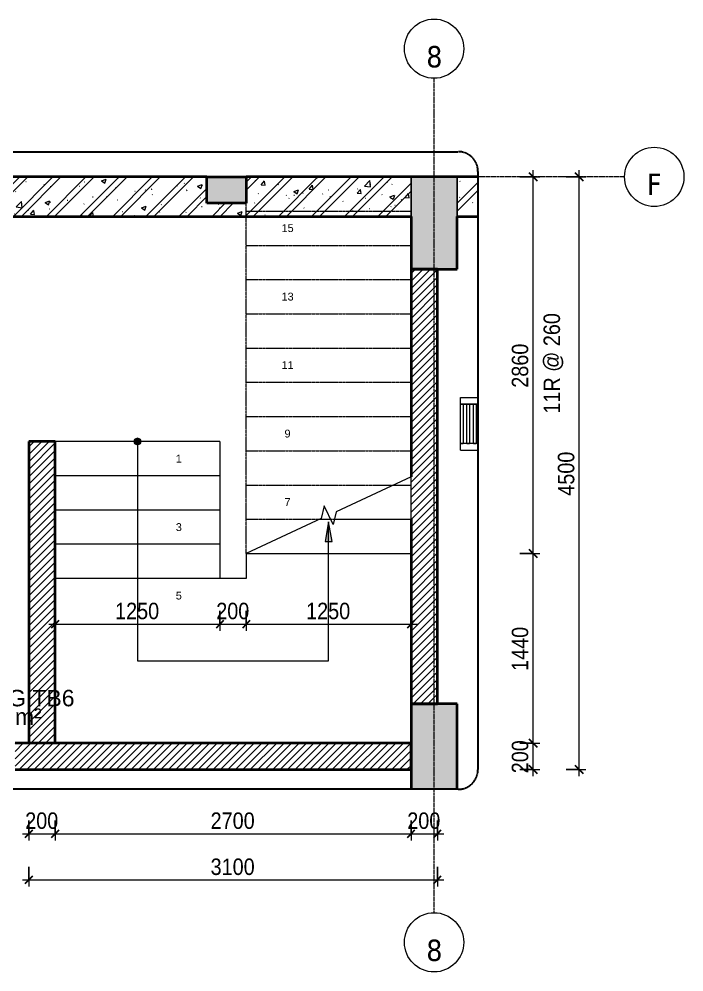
# Model space of a CAD drawing. Header units: millimetres. Extents: x 71580 to 117409, y -3700 to 46019.
# Drawn here: x 74203 to 79249, y 38500 to 45735 of the extents above; entities that cross this region are included whole.
import ezdxf

# ---------------------------------------------------------------- set-up
doc = ezdxf.new("R2010")
doc.units = ezdxf.units.MM
for name, pattern in [('Dash - Tight', [4.5, 3, -1.5]), ('Grid Line', [22.225, 12.7, -3.175, 3.175, -3.175]), ('Hidden', [7.14375, 4.7625, -2.38125]), ('Overhead', [3.96875, 2.38125, -1.5875])]:
    doc.linetypes.add(name, pattern=pattern)
for name, color, linetype, lineweight in [('0-1', 7, 'Continuous', 5), ('A-ANNO-DIMS', 211, 'Continuous', 9), ('A-ANNO-DIMS-50', 211, 'Continuous', 9), ('A-AREA-IDEN', 2, 'Continuous', 9), ('A-DETL-GENF-1', 92, 'Dash - Tight', 18), ('A-DETL-GENF-2', 92, 'Hidden', 25), ('A-FLOR', 192, 'Continuous', 18), ('A-FLOR-1', 250, 'Continuous', 18), ('A-WALL-1', 113, 'Continuous', 35), ('A-WALL-PATT-1', 254, 'Continuous', 18), ('A-WALL-PATT-2', 111, 'Continuous', 18), ('L-SITE-WALL-1', 7, 'Continuous', 35), ('L-SITE-WALL-2', 250, 'Continuous', 18), ('M-EQPM', 50, 'Continuous', 18), ('S-COLS-1', 9, 'Continuous', 5), ('S-COLS-2', 7, 'Continuous', 35), ('S-COLS-3', 250, 'Continuous', 18), ('S-COLS-4', 254, 'Continuous', 18), ('S-GRID-1', 1, 'Grid Line', 9), ('S-GRID-IDEN', 1, 'Continuous', 9), ('S-STRS', 31, 'Continuous', 18), ('S-STRS-ANNO', 31, 'Continuous', 18), ('S-STRS-MBND', 31, 'Overhead', 18), ('S-STRS-MBND-1', 31, 'Continuous', 18)]:
    doc.layers.add(name, color=color, linetype=linetype, lineweight=lineweight)
doc.styles.add('Arial', font='arial.ttf', dxfattribs={"height": 59.53})
doc.styles.add('Arial_2', font='arial.ttf', dxfattribs={"height": 125})
doc.styles.add('Tahoma_B', font='tahomabd.ttf', dxfattribs={"height": 162.5})
doc.styles.add('UTM Avo', font='', dxfattribs={"width": 0.9, "height": 125})
doc.styles.get('UTM Avo').set_extended_font_data('UTM Avo')
doc.dimstyles.new('1_Dim_chi_tiet_2_5', dxfattribs={"dimscale": 304.8, "dimtxt": 124.912619, "dimasz": 0.19685, "dimexe": 0.164042, "dimexo": 0.0625, "dimgap": 0.016404, "dimtad": 1, "dimdec": 0, "dimrnd": 5, "dimzin": 0, "dimdsep": 46, "dimtxsty": 'UTM Avo', "dimblk1": 'OBLIQUE', "dimblk2": 'OBLIQUE', "dimsah": 1, "dimcen": 0.09, "dimdle": 0.164042, "dimazin": 0, "dimtfac": 1, "dimtdec": 4, "dimtix": 1, "dimtmove": 0, "dimatfit": 3, "dimfxl": 0.328084, "dimfxlon": 1, "dimtvp": 1, "dimtolj": 1, "dimtzin": 0, "dimarcsym": 2})
pattern_1 = [(50, (0, 0), (364.3679, -31.8783), [38.1, -419.1]), (355, (0, 0), (-70.4859, 382.1133), [30.48, -335.28]), (100.451, (30.36, -2.66), (293.885, 350.2334), [32.38, -356.18]), (46.184, (0, 101.6), (542.1585, -84.0858), [57.15, -628.65]), (96.636, (45.2, 94.6), (474.805, 494.8554), [48.57, -534.27]), (351.184, (0, 101.6), (474.8102, 494.85), [45.72, -502.92]), (21, (50.8, 76.2), (303.2285, -204.5305), [38.1, -419.1]), (326, (50.8, 76.2), (123.6039, 368.376), [30.48, -335.28]), (71.451, (76.07, 59.16), (426.8341, 163.8427), [32.38, -356.18]), (37.5, (0, 0), (6.17665, 169.11015), [3.353, -327.863, 3.353, -337.007, -336.55]), (37.5, (0, 0), (6.17665, 169.11015), [-671.576, 3.353, -333.197]), (7.5, (0, 0), (133.63888, 200.3615), [3.353, -190.703, 3.353, -320.243, -128.27]), (7.5, (0, 0), (133.63888, 200.3615), [-517.652, 3.353, -124.917]), (327.5, (-113.28, 0), (271.18182, -11.45836), [3.353, -123.647, 3.353, -392.887, -525.78]), (327.5, (-113.28, 0), (271.18182, -11.45836), [-523.24, 3.353, -522.427]), (317.5, (-164.08, 0), (296.2585, 50.85285), [3.353, -161.747, 3.353, -259.791, -373.38]), (317.5, (-164.08, 0), (296.2585, 50.85285), [-428.244, 3.353, -370.027]), (45, (0, 0), (-125.7236, 125.7236), []), (45, (0, 190.5), (-125.7236, 125.7236), [])]
pattern_2 = [(45, (0, 0), (-28.284271, 28.284271), [])]

# ---------------------------------------------------------------- blocks, each defined once
blk = doc.blocks.new('M_Concrete-Rectangular-Column2 - 200x300-949881-TKCS_THANG BỘ TB6 - MẶT BẰNG TẦNG HẦM')
at = {"layer": 'S-COLS-4'}
blk.add_hatch(color=256, dxfattribs=at).paths.add_polyline_path([(-150, 100), (-150, -100), (150, -100), (150, 100)])
at = {"layer": 'S-COLS-2'}
for p, q in [((-150, 100), (150, 100)), ((-150, -100), (-150, 100)), ((150, 100), (150, -100)), ((150, -100), (-150, -100))]:
    blk.add_line(p, q, dxfattribs=at)
blk = doc.blocks.new('NCV_TKTC_KET CAU_rvt-1-TKCS_THANG BỘ TB6 - MẶT BẰNG TẦNG HẦM')
at = {"layer": 'A-WALL-PATT-1'}
h = blk.add_hatch(dxfattribs=at)
h.set_pattern_fill('FP_2', color=256, style=0, pattern_type=2)
h.set_pattern_definition(pattern_1)
h.paths.add_polyline_path([(77177.6, 44236.9), (77177.6, 44536.9), (75927.6, 44536.9), (75927.6, 44336.9), (75627.6, 44336.9), (75627.6, 44536.9), (72377.5, 44536.9), (72377.5, 44236.9), (75927.6, 44236.9)])
h = blk.add_hatch(dxfattribs=at)
h.set_pattern_fill('FP_2', color=256, style=0, pattern_type=2)
h.set_pattern_definition(pattern_1)
h.paths.add_polyline_path([(77177.6, 44236.9), (77177.6, 44536.9), (75927.6, 44536.9), (75927.6, 44336.9), (75627.6, 44336.9), (75627.6, 44536.9), (72377.5, 44536.9), (72377.5, 44236.9), (75927.6, 44236.9)])
h = blk.add_hatch(dxfattribs=at)
h.set_pattern_fill('FP_2', color=256, style=0, pattern_type=2)
h.set_pattern_definition(pattern_1)
h.paths.add_polyline_path([(77685.9, 44236.9), (77685.9, 44536.9), (77527.6, 44536.9), (77527.6, 44236.9)])
h = blk.add_hatch(dxfattribs=at)
h.set_pattern_fill('FP_2', color=256, style=0, pattern_type=2)
h.set_pattern_definition(pattern_1)
h.paths.add_polyline_path([(77685.9, 44236.9), (77685.9, 44536.9), (77527.6, 44536.9), (77527.6, 44236.9)])
at = {"layer": 'S-COLS-1'}
for points in [[(77527.6, 43836.9), (77527.6, 44536.9), (77177.6, 44536.9), (77177.6, 43836.9)], [(77177.6, 39886.9), (77527.6, 39886.9), (77527.6, 40536.9), (77177.6, 40536.9)]]:
    blk.add_hatch(color=256, dxfattribs=at).paths.add_polyline_path(points)
at = {"layer": 'A-FLOR-1'}
blk.add_line((77685.9, 44538.6), (72377.5, 44538.6), dxfattribs=at)
at = {"layer": 'L-SITE-WALL-1'}
for p, q in [((75627.6, 44536.9), (72377.5, 44536.9)), ((77177.6, 44536.9), (75927.6, 44536.9)), ((77685.9, 44536.9), (77527.6, 44536.9)), ((72377.5, 44236.9), (77177.6, 44236.9)), ((77527.6, 44236.9), (77685.9, 44236.9))]:
    blk.add_line(p, q, dxfattribs=at)
at = {"layer": 'L-SITE-WALL-2'}
for p, q in [((77177.6, 44236.9), (77177.6, 44536.9)), ((77527.6, 44536.9), (77527.6, 44236.9))]:
    blk.add_line(p, q, dxfattribs=at)
at = {"layer": 'S-COLS-2'}
for p, q in [((77527.6, 44536.9), (77177.6, 44536.9)), ((77177.6, 44236.9), (77177.6, 43836.9)), ((77527.6, 43836.9), (77527.6, 44236.9)), ((77177.6, 43836.9), (77527.6, 43836.9)), ((77527.6, 40536.9), (77177.6, 40536.9)), ((77177.6, 40536.9), (77177.6, 39886.9)), ((77527.6, 39886.9), (77527.6, 40536.9))]:
    blk.add_line(p, q, dxfattribs=at)
at = {"layer": 'S-COLS-3'}
for p, q in [((77177.6, 44536.9), (77177.6, 44236.9)), ((77527.6, 44236.9), (77527.6, 44536.9))]:
    blk.add_line(p, q, dxfattribs=at)
at = {"layer": 'S-COLS-3', "rotation": 180}
blk.add_blockref('M_Concrete-Rectangular-Column2 - 200x300-949881-TKCS_THANG BỘ TB6 - MẶT BẰNG TẦNG HẦM', (75777.6, 44436.9), dxfattribs=at)
blk = doc.blocks.new('THOAT NUOC 300 - w300-4027652-TKCS_THANG BỘ TB6 - MẶT BẰNG TẦNG HẦM')
at = {"layer": 'M-EQPM'}
for p, q in [((-2900, 150), (-2900, 200)), ((-2900, 200), (-2766.6, 200)), ((-2900, -150), (-2900, 150)), ((-2880, 150), (-2900, 150)), ((-2766.6, 150), (-2900, 150)), ((-2880, 150), (-2880, -150)), ((-2850.2, -150), (-2850.2, 150)), ((-2830.2, 150), (-2850.2, 150)), ((-2830.2, 150), (-2830.2, -150)), ((-2800.3, -150), (-2800.3, 150)), ((-2780.3, 150), (-2800.3, 150)), ((-2780.3, 150), (-2780.3, -150)), ((-2900, -150), (-2880, -150)), ((-2900, -200), (-2900, -150)), ((-2766.6, -150), (-2900, -150)), ((-2900, -200), (-2766.6, -200)), ((-2850.2, -150), (-2830.2, -150)), ((-2800.3, -150), (-2780.3, -150))]:
    blk.add_line(p, q, dxfattribs=at)
blk = doc.blocks.new('BORDER VIEW - BORDER VIEW-2470809-TKCS_THANG BỘ TB6 - MẶT BẰNG TẦNG HẦM')
at = {"layer": 'A-DETL-GENF-2'}
for p, q in [((150, 4841.2), (5158.4, 4841.2)), ((0, 150), (0, 4691.2)), ((5308.4, 4691.2), (5308.4, 150)), ((5158.4, 0), (150, 0))]:
    blk.add_line(p, q, dxfattribs=at)
for centre, start, end in [((150, 4691.2), 90, 180), ((5158.4, 4691.2), 360, 90), ((150, 150), 180, 270), ((5158.4, 150), 270, 0)]:
    blk.add_arc(centre, 150, start, end, dxfattribs=at)
blk = doc.blocks.new('Grid - M_Grid Head - Circle-353313-TKCS_THANG BỘ TB6 - MẶT BẰNG TẦNG HẦM')
at = {"layer": 'S-GRID-IDEN'}
blk.add_circle((0, 0), 4.5, dxfattribs=at)
blk = doc.blocks.new('DIMBLOCK1-TKCS_THANG BỘ TB6 - MẶT BẰNG TẦNG HẦM')
at = {"layer": 'A-ANNO-DIMS-50'}
for p, q in [((78004.6, 40236.9), (78154.6, 40236.9)), ((78104.6, 40236.9), (78004.6, 40236.9)), ((78104.6, 39986.9), (78104.6, 40236.9)), ((78004.6, 40036.9), (78154.6, 40036.9)), ((78104.6, 40036.9), (78004.6, 40036.9))]:
    blk.add_line(p, q, dxfattribs=at)
at = {"layer": 'A-ANNO-DIMS-50', "lineweight": 25}
for p, q in [((78104.6, 40236.9), (78074.6, 40266.9)), ((78104.6, 40236.9), (78134.6, 40206.9)), ((78104.6, 40036.9), (78074.6, 40066.9)), ((78104.6, 40036.9), (78134.6, 40006.9))]:
    blk.add_line(p, q, dxfattribs=at)
at = {"layer": 'A-ANNO-DIMS-50', "color": 0, "insert": (77942.2, 40008.6), "char_height": 125, "width": 308.118, "attachment_point": 1, "rotation": 90, "line_spacing_factor": 1.110334, "style": 'UTM Avo'}
blk.add_mtext('200', dxfattribs=at)
blk = doc.blocks.new('_Oblique')
at = {"color": 0, "linetype": 'ByBlock', "lineweight": -2}
blk.add_line((-0.5, -0.5), (0.5, 0.5), dxfattribs=at)
blk = doc.blocks.new('DIMBLOCK2-TKCS_THANG BỘ TB6 - MẶT BẰNG TẦNG HẦM')
at = {"layer": 'A-ANNO-DIMS-50'}
for p, q in [((78004.6, 41676.9), (78154.6, 41676.9)), ((78104.6, 41676.9), (78004.6, 41676.9)), ((78104.6, 40236.9), (78104.6, 41676.9)), ((78004.6, 40236.9), (78154.6, 40236.9)), ((78104.6, 40236.9), (78004.6, 40236.9))]:
    blk.add_line(p, q, dxfattribs=at)
at = {"layer": 'A-ANNO-DIMS-50', "lineweight": 25}
for p, q in [((78104.6, 41676.9), (78074.6, 41706.9)), ((78104.6, 41676.9), (78134.6, 41646.9)), ((78104.6, 40236.9), (78074.6, 40266.9)), ((78104.6, 40236.9), (78134.6, 40206.9))]:
    blk.add_line(p, q, dxfattribs=at)
at = {"layer": 'A-ANNO-DIMS-50', "color": 0, "insert": (77942.2, 40785.8), "char_height": 125, "width": 410.824, "attachment_point": 1, "rotation": 90, "line_spacing_factor": 1.110334, "style": 'UTM Avo'}
blk.add_mtext('1440', dxfattribs=at)
blk = doc.blocks.new('DIMBLOCK3-TKCS_THANG BỘ TB6 - MẶT BẰNG TẦNG HẦM')
at = {"layer": 'A-ANNO-DIMS-50', "lineweight": 25}
for p, q in [((78104.6, 44536.9), (78074.6, 44566.9)), ((78104.6, 44536.9), (78134.6, 44506.9)), ((78104.6, 41676.9), (78074.6, 41706.9)), ((78104.6, 41676.9), (78134.6, 41646.9))]:
    blk.add_line(p, q, dxfattribs=at)
at = {"layer": 'A-ANNO-DIMS-50'}
for p, q in [((78104.6, 41676.9), (78104.6, 44586.9)), ((78004.6, 44536.9), (78154.6, 44536.9)), ((78104.6, 44536.9), (78004.6, 44536.9)), ((78004.6, 41676.9), (78154.6, 41676.9)), ((78104.6, 41676.9), (78004.6, 41676.9))]:
    blk.add_line(p, q, dxfattribs=at)
at = {"layer": 'A-ANNO-DIMS-50', "color": 0, "char_height": 125, "attachment_point": 1, "rotation": 90, "line_spacing_factor": 1.110334, "style": 'UTM Avo'}
for s, insert, width in [('11R @ 260', (78183.6, 42739.1), 882.716), ('2860', (77942.2, 42935.8), 410.824)]:
    blk.add_mtext(s, dxfattribs=dict(at, insert=insert, width=width))
blk = doc.blocks.new('DIMBLOCK8-TKCS_THANG BỘ TB6 - MẶT BẰNG TẦNG HẦM')
at = {"layer": 'A-ANNO-DIMS-50', "lineweight": 25}
for p, q in [((78454.6, 44536.9), (78424.6, 44566.9)), ((78454.6, 44536.9), (78484.6, 44506.9)), ((78454.6, 40036.9), (78424.6, 40066.9)), ((78454.6, 40036.9), (78484.6, 40006.9))]:
    blk.add_line(p, q, dxfattribs=at)
at = {"layer": 'A-ANNO-DIMS-50'}
for p, q in [((78454.6, 39986.9), (78454.6, 44586.9)), ((78354.6, 44536.9), (78504.6, 44536.9)), ((78454.6, 44536.9), (78354.6, 44536.9)), ((78354.6, 40036.9), (78504.6, 40036.9)), ((78454.6, 40036.9), (78354.6, 40036.9))]:
    blk.add_line(p, q, dxfattribs=at)
at = {"layer": 'A-ANNO-DIMS-50', "color": 0, "insert": (78292.2, 42115.8), "char_height": 125, "width": 410.824, "attachment_point": 1, "rotation": 90, "line_spacing_factor": 1.110334, "style": 'UTM Avo'}
blk.add_mtext('4500', dxfattribs=at)
blk = doc.blocks.new('DIMBLOCK9-TKCS_THANG BỘ TB6 - MẶT BẰNG TẦNG HẦM')
at = {"layer": 'A-ANNO-DIMS-50'}
for p, q in [((74277.5, 39649), (74277.5, 39499)), ((74277.5, 39549), (74277.5, 39649)), ((74477.5, 39649), (74477.5, 39499)), ((74477.5, 39549), (74477.5, 39649)), ((74227.5, 39549), (74477.5, 39549))]:
    blk.add_line(p, q, dxfattribs=at)
at = {"layer": 'A-ANNO-DIMS-50', "lineweight": 25}
for p, q in [((74277.5, 39549), (74307.5, 39579)), ((74477.5, 39549), (74507.5, 39579)), ((74277.5, 39549), (74247.5, 39519)), ((74477.5, 39549), (74447.5, 39519))]:
    blk.add_line(p, q, dxfattribs=at)
at = {"layer": 'A-ANNO-DIMS-50', "color": 0, "insert": (74249.1, 39711.4), "char_height": 125, "width": 308.118, "attachment_point": 1, "line_spacing_factor": 1.110334, "style": 'UTM Avo'}
blk.add_mtext('200', dxfattribs=at)
blk = doc.blocks.new('DIMBLOCK10-TKCS_THANG BỘ TB6 - MẶT BẰNG TẦNG HẦM')
at = {"layer": 'A-ANNO-DIMS-50'}
for p, q in [((74477.5, 39649), (74477.5, 39499)), ((74477.5, 39549), (74477.5, 39649)), ((77177.6, 39649), (77177.6, 39499)), ((77177.6, 39549), (77177.6, 39649)), ((74477.5, 39549), (77177.6, 39549))]:
    blk.add_line(p, q, dxfattribs=at)
at = {"layer": 'A-ANNO-DIMS-50', "lineweight": 25}
for p, q in [((74477.5, 39549), (74507.5, 39579)), ((77177.6, 39549), (77207.6, 39579)), ((74477.5, 39549), (74447.5, 39519)), ((77177.6, 39549), (77147.6, 39519))]:
    blk.add_line(p, q, dxfattribs=at)
at = {"layer": 'A-ANNO-DIMS-50', "color": 0, "insert": (75656.4, 39711.4), "char_height": 125, "width": 410.824, "attachment_point": 1, "line_spacing_factor": 1.110334, "style": 'UTM Avo'}
blk.add_mtext('2700', dxfattribs=at)
blk = doc.blocks.new('DIMBLOCK11-TKCS_THANG BỘ TB6 - MẶT BẰNG TẦNG HẦM')
at = {"layer": 'A-ANNO-DIMS-50'}
for p, q in [((77177.6, 39649), (77177.6, 39499)), ((77177.6, 39549), (77177.6, 39649)), ((77377.6, 39649), (77377.6, 39499)), ((77377.6, 39549), (77377.6, 39649)), ((77177.6, 39549), (77427.6, 39549))]:
    blk.add_line(p, q, dxfattribs=at)
at = {"layer": 'A-ANNO-DIMS-50', "lineweight": 25}
for p, q in [((77177.6, 39549), (77207.6, 39579)), ((77377.6, 39549), (77407.6, 39579)), ((77177.6, 39549), (77147.6, 39519)), ((77377.6, 39549), (77347.6, 39519))]:
    blk.add_line(p, q, dxfattribs=at)
at = {"layer": 'A-ANNO-DIMS-50', "color": 0, "insert": (77149.2, 39711.4), "char_height": 125, "width": 308.118, "attachment_point": 1, "line_spacing_factor": 1.110334, "style": 'UTM Avo'}
blk.add_mtext('200', dxfattribs=at)
blk = doc.blocks.new('DIMBLOCK12-TKCS_THANG BỘ TB6 - MẶT BẰNG TẦNG HẦM')
at = {"layer": 'A-ANNO-DIMS-50'}
for p, q in [((74277.5, 39299), (74277.5, 39149)), ((74277.5, 39199), (74277.5, 39299)), ((77377.6, 39299), (77377.6, 39149)), ((77377.6, 39199), (77377.6, 39299)), ((74227.5, 39199), (77427.6, 39199))]:
    blk.add_line(p, q, dxfattribs=at)
at = {"layer": 'A-ANNO-DIMS-50', "lineweight": 25}
for p, q in [((74277.5, 39199), (74307.5, 39229)), ((77377.6, 39199), (77407.6, 39229)), ((74277.5, 39199), (74247.5, 39169)), ((77377.6, 39199), (77347.6, 39169))]:
    blk.add_line(p, q, dxfattribs=at)
at = {"layer": 'A-ANNO-DIMS-50', "color": 0, "insert": (75656.4, 39361.4), "char_height": 125, "width": 410.824, "attachment_point": 1, "line_spacing_factor": 1.110334, "style": 'UTM Avo'}
blk.add_mtext('3100', dxfattribs=at)
blk = doc.blocks.new('DIMBLOCK13-TKCS_THANG BỘ TB6 - MẶT BẰNG TẦNG HẦM')
at = {"layer": 'A-ANNO-DIMS-50'}
for p, q in [((74477.5, 41241.1), (74477.5, 41091.1)), ((74477.5, 41141.1), (74477.5, 41241.1)), ((75727.5, 41241.1), (75727.5, 41091.1)), ((75727.5, 41141.1), (75727.5, 41241.1)), ((74427.5, 41141.1), (75727.5, 41141.1))]:
    blk.add_line(p, q, dxfattribs=at)
at = {"layer": 'A-ANNO-DIMS-50', "lineweight": 25}
for p, q in [((74477.5, 41141.1), (74507.5, 41171.1)), ((75727.5, 41141.1), (75757.5, 41171.1)), ((74477.5, 41141.1), (74447.5, 41111.1)), ((75727.5, 41141.1), (75697.5, 41111.1))]:
    blk.add_line(p, q, dxfattribs=at)
at = {"layer": 'A-ANNO-DIMS-50', "color": 0, "insert": (74931.3, 41303.5), "char_height": 125, "width": 410.824, "attachment_point": 1, "line_spacing_factor": 1.110334, "style": 'UTM Avo'}
blk.add_mtext('1250', dxfattribs=at)
blk = doc.blocks.new('DIMBLOCK14-TKCS_THANG BỘ TB6 - MẶT BẰNG TẦNG HẦM')
at = {"layer": 'A-ANNO-DIMS-50'}
for p, q in [((75727.5, 41241.1), (75727.5, 41091.1)), ((75727.5, 41141.1), (75727.5, 41241.1)), ((75927.6, 41241.1), (75927.6, 41091.1)), ((75927.6, 41141.1), (75927.6, 41241.1)), ((75727.5, 41141.1), (75927.6, 41141.1))]:
    blk.add_line(p, q, dxfattribs=at)
at = {"layer": 'A-ANNO-DIMS-50', "lineweight": 25}
for p, q in [((75727.5, 41141.1), (75757.5, 41171.1)), ((75927.6, 41141.1), (75957.6, 41171.1)), ((75727.5, 41141.1), (75697.5, 41111.1)), ((75927.6, 41141.1), (75897.6, 41111.1))]:
    blk.add_line(p, q, dxfattribs=at)
at = {"layer": 'A-ANNO-DIMS-50', "color": 0, "insert": (75699.2, 41303.5), "char_height": 125, "width": 308.118, "attachment_point": 1, "line_spacing_factor": 1.110334, "style": 'UTM Avo'}
blk.add_mtext('200', dxfattribs=at)
blk = doc.blocks.new('DIMBLOCK15-TKCS_THANG BỘ TB6 - MẶT BẰNG TẦNG HẦM')
at = {"layer": 'A-ANNO-DIMS-50'}
for p, q in [((75927.6, 41241.1), (75927.6, 41091.1)), ((75927.6, 41141.1), (75927.6, 41241.1)), ((77177.6, 41241.1), (77177.6, 41091.1)), ((77177.6, 41141.1), (77177.6, 41241.1)), ((75927.6, 41141.1), (77227.6, 41141.1))]:
    blk.add_line(p, q, dxfattribs=at)
at = {"layer": 'A-ANNO-DIMS-50', "lineweight": 25}
for p, q in [((75927.6, 41141.1), (75957.6, 41171.1)), ((77177.6, 41141.1), (77207.6, 41171.1)), ((75927.6, 41141.1), (75897.6, 41111.1)), ((77177.6, 41141.1), (77147.6, 41111.1))]:
    blk.add_line(p, q, dxfattribs=at)
at = {"layer": 'A-ANNO-DIMS-50', "color": 0, "insert": (76381.4, 41303.5), "char_height": 125, "width": 410.824, "attachment_point": 1, "line_spacing_factor": 1.110334, "style": 'UTM Avo'}
blk.add_mtext('1250', dxfattribs=at)

msp = doc.modelspace()

# ---------------------------------------------------------------- hatches: boundary and pattern name
at = {"layer": 'A-WALL-PATT-2'}
h = msp.add_hatch(dxfattribs=at)
h.set_pattern_fill('FP_1', color=256, style=0, pattern_type=2)
h.set_pattern_definition(pattern_2)
h.paths.add_polyline_path([(77377.6, 40536.9), (77377.6, 43837), (77177.6, 43837), (77177.6, 40536.9)])
h = msp.add_hatch(dxfattribs=at)
h.set_pattern_fill('FP_1', color=256, style=0, pattern_type=2)
h.set_pattern_definition(pattern_2)
h.paths.add_polyline_path([(74477.5, 40236.9), (74477.5, 42526.9), (74277.5, 42526.9), (74277.5, 40236.9)])
h = msp.add_hatch(dxfattribs=at)
h.set_pattern_fill('FP_1', color=256, style=0, pattern_type=2)
h.set_pattern_definition(pattern_2)
h.paths.add_polyline_path([(77177.6, 40036.9), (77177.6, 40236.9), (74172.5, 40236.9), (74172.5, 40036.9), (74975.7, 40036.9)])
h.paths.add_polyline_path([(72882.5, 40036.9), (72882.5, 40236.9), (72777.5, 40236.9), (72777.5, 40036.9)])
at = {"layer": 'S-STRS-ANNO'}
for points in [[(75102.5, 42501.9), (75120.2, 42509.3), (75127.5, 42526.9), (75120.2, 42544.6), (75102.5, 42551.9), (75084.8, 42544.6), (75077.5, 42526.9), (75084.8, 42509.3)], [(76579, 41768.4), (76552.6, 41918.4), (76526.1, 41768.4)]]:
    msp.add_hatch(color=256, dxfattribs=at).paths.add_polyline_path(points)
h = msp.add_hatch(color=256, dxfattribs=at)
edge = h.paths.add_edge_path()
edge.add_arc((75102.5, 42526.9), 25, 0, 360)

# ---------------------------------------------------------------- linework, layer by layer
at = {"layer": 'A-FLOR'}
for p, q in [((77552.6, 42811.9), (77685.9, 42811.9)), ((77552.6, 42511.9), (77552.6, 42811.9)), ((77685.9, 42511.9), (77552.6, 42511.9))]:
    msp.add_line(p, q, dxfattribs=at)
at = {"layer": 'A-WALL-1'}
for p, q in [((77177.6, 43837), (77177.6, 42259.8)), ((77377.6, 43837), (77177.6, 43837)), ((77377.6, 40536.9), (77377.6, 43837)), ((74477.5, 42526.9), (74277.5, 42526.9)), ((74277.5, 42526.9), (74277.5, 40236.9)), ((74477.5, 40236.9), (74477.5, 42526.9)), ((77177.6, 41936.9), (77177.6, 40536.9)), ((77177.6, 40536.9), (77377.6, 40536.9)), ((77177.6, 40236.9), (74172.5, 40236.9)), ((77177.6, 40036.9), (77177.6, 40236.9)), ((74172.5, 40036.9), (77177.6, 40036.9))]:
    msp.add_line(p, q, dxfattribs=at)
at = {"layer": 'S-GRID-1'}
for p, q in [((77352.6, 44035), (77352.6, 45285)), ((77549.3, 44536.9), (73280.1, 44536.9)), ((78799.3, 44536.9), (77549.3, 44536.9)), ((77352.6, 40200.2), (77352.6, 44035)), ((77352.6, 38950.2), (77352.6, 40200.2))]:
    msp.add_line(p, q, dxfattribs=at)
at = {"layer": 'S-STRS'}
for p, q in [((75727.5, 42526.9), (74477.5, 42526.9)), ((75727.5, 42526.9), (75727.5, 42266.9)), ((75727.5, 42266.9), (74477.5, 42266.9)), ((75727.5, 42266.9), (75727.5, 42006.9)), ((77177.6, 42196.9), (77177.6, 42259.8)), ((77042.7, 42196.9), (77177.6, 42196.9)), ((77177.6, 41936.9), (77177.6, 42196.9)), ((75727.5, 42006.9), (74477.5, 42006.9)), ((75727.5, 42006.9), (75727.5, 41746.9)), ((76485.1, 41936.9), (76567.2, 41936.9)), ((76595.1, 41936.9), (77177.6, 41936.9)), ((75727.5, 41746.9), (74477.5, 41746.9)), ((75727.5, 41746.9), (75727.5, 41486.9)), ((75927.6, 41676.9), (75927.6, 41486.9)), ((75927.6, 41676.9), (77177.6, 41676.9)), ((75727.5, 41486.9), (74477.5, 41486.9)), ((75927.6, 41486.9), (75727.5, 41486.9))]:
    msp.add_line(p, q, dxfattribs=at)
at = {"layer": 'S-STRS-ANNO'}
for p, q in [((75084.8, 42544.6), (75077.5, 42526.9)), ((75102.5, 42551.9), (75084.8, 42544.6)), ((75120.2, 42544.6), (75102.5, 42551.9)), ((75127.5, 42526.9), (75120.2, 42544.6)), ((75077.5, 42526.9), (75084.8, 42509.3)), ((75084.8, 42509.3), (75102.5, 42501.9)), ((75102.5, 42526.9), (75102.5, 42266.9)), ((75102.5, 42501.9), (75120.2, 42509.3)), ((75120.2, 42509.3), (75127.5, 42526.9)), ((75102.5, 42266.9), (75102.5, 42006.9)), ((75102.5, 42006.9), (75102.5, 41746.9)), ((76552.6, 41918.4), (76526.1, 41768.4)), ((76552.6, 41676.9), (76552.6, 41918.4)), ((76579, 41768.4), (76552.6, 41918.4)), ((75102.5, 41746.9), (75102.5, 41486.9)), ((76526.1, 41768.4), (76579, 41768.4)), ((76552.6, 40861.9), (76552.6, 41676.9)), ((75102.5, 41486.9), (75102.5, 40861.9)), ((75102.5, 40861.9), (76552.6, 40861.9))]:
    msp.add_line(p, q, dxfattribs=at)
msp.add_circle((75102.5, 42526.9), 25, dxfattribs=at)
at = {"layer": 'S-STRS-MBND'}
for p, q in [((75927.6, 44536.9), (77177.6, 44536.9)), ((75927.6, 41676.9), (75927.6, 44536.9)), ((77177.6, 42259.8), (77177.6, 44536.9)), ((75927.6, 44276.9), (77177.6, 44276.9)), ((75927.6, 44016.9), (77177.6, 44016.9)), ((75927.6, 43756.9), (77177.6, 43756.9)), ((75927.6, 43496.9), (77177.6, 43496.9)), ((75927.6, 43236.9), (77177.6, 43236.9)), ((75927.6, 42976.9), (77177.6, 42976.9)), ((75927.6, 42716.9), (77177.6, 42716.9)), ((75927.6, 42456.9), (77177.6, 42456.9)), ((75927.6, 42196.9), (77042.7, 42196.9)), ((75927.6, 41936.9), (76485.1, 41936.9)), ((76567.2, 41936.9), (76595.1, 41936.9))]:
    msp.add_line(p, q, dxfattribs=at)
at = {"layer": 'S-STRS-MBND-1'}
for p, q in [((77177.6, 42259.8), (76609.2, 41994.8)), ((76519.5, 42039.2), (76495.9, 41942)), ((76585.6, 41897.6), (76519.5, 42039.2)), ((76609.2, 41994.8), (76585.6, 41897.6)), ((76495.9, 41942), (75927.6, 41676.9))]:
    msp.add_line(p, q, dxfattribs=at)

# ---------------------------------------------------------------- block references
at = {"layer": '0-1'}
msp.add_blockref('NCV_TKTC_KET CAU_rvt-1-TKCS_THANG BỘ TB6 - MẶT BẰNG TẦNG HẦM', (0, 0), dxfattribs=at)
at = {"layer": 'A-DETL-GENF-1'}
msp.add_blockref('BORDER VIEW - BORDER VIEW-2470809-TKCS_THANG BỘ TB6 - MẶT BẰNG TẦNG HẦM', (72377.5, 39886.9), dxfattribs=at)
at = {"layer": 'M-EQPM'}
msp.add_blockref('THOAT NUOC 300 - w300-4027652-TKCS_THANG BỘ TB6 - MẶT BẰNG TẦNG HẦM', (80452.6, 42661.9), dxfattribs=at)
at = {"layer": 'S-GRID-IDEN', "xscale": 49.99999999999998, "yscale": 49.99999999999998, "zscale": 49.99999999999998}
for p in [(77352.6, 45510), (77352.6, 38725.2)]:
    msp.add_blockref('Grid - M_Grid Head - Circle-353313-TKCS_THANG BỘ TB6 - MẶT BẰNG TẦNG HẦM', p, dxfattribs=at)
at = {"layer": 'S-GRID-IDEN', "xscale": 49.99999999999998, "yscale": 49.99999999999998, "zscale": 49.99999999999998, "rotation": 89.99999999999979}
msp.add_blockref('Grid - M_Grid Head - Circle-353313-TKCS_THANG BỘ TB6 - MẶT BẰNG TẦNG HẦM', (79024.3, 44536.9), dxfattribs=at)

# ---------------------------------------------------------------- texts
at = {"layer": 'A-AREA-IDEN', "char_height": 125, "line_spacing_factor": 0.936439, "style": 'Arial_2'}
for s, insert, width, attachment_point in [('\\pt2.5,5,7.5,10,12.5,15,17.5,20,22.5,25,27.5,30,32.5,35,37.5,40,42.5,45,47.5,50,52.5,55,57.5,60,62.5,65,67.5,70,72.5,75,77.5,80;THANG TB6', (74133.7, 40515.3), 985.5, 8), ('\\pt2.5,5,7.5,10,12.5,15,17.5,20,22.5,25,27.5,30,32.5,35,37.5,40,42.5,45,47.5,50,52.5,55,57.5,60,62.5,65,67.5,70,72.5,75,77.5,80;17 m²', (74151.6, 40438.5), 453, 5)]:
    msp.add_mtext(s, dxfattribs=dict(at, insert=insert, width=width, attachment_point=attachment_point))
at = {"layer": 'S-STRS-ANNO', "attachment_point": 1, "line_spacing_factor": 0.941778, "style": 'Arial'}
for s, insert, char_height, width in [('15', (76194.3, 44177.5), 59.53, 109.886), ('13', (76194.3, 43657.5), 59.53, 109.886), ('11', (76194.3, 43137.5), 59.53, 109.886), ('9', (76217.2, 42617.5), 59.5, 54.943), ('1', (75392.1, 42427.5), 59.5, 54.943), ('7', (76217.2, 42097.5), 59.5, 54.943), ('3', (75392.1, 41907.5), 59.5, 54.943), ('5', (75392.1, 41387.5), 59.5, 54.943)]:
    msp.add_mtext(s, dxfattribs=dict(at, insert=insert, char_height=char_height, width=width))

# ---------------------------------------------------------------- dimensions: what is measured, and where the dimension line sits
at = {"layer": 'A-ANNO-DIMS'}
dim = msp.add_linear_dim(base=(78104.6, 44536.9), p1=(78004.6, 41676.9), p2=(78004.6, 44536.9), angle=90, text='<>\\X11R @ 260', dimstyle='1_Dim_chi_tiet_2_5', override={"dimpost": '<>', "dimfxl": 2860}, dxfattribs=at)
dim.commit()
dim.dimension.update_dxf_attribs({"geometry": 'DIMBLOCK3-TKCS_THANG BỘ TB6 - MẶT BẰNG TẦNG HẦM', "text_midpoint": (78104.6, 43106.9)})
for base, p1, p2, override, picture, middle in [((78454.6, 44536.9), (78354.6, 40036.9), (78354.6, 44536.9), {"dimpost": '<>', "dimfxl": 4500}, 'DIMBLOCK8-TKCS_THANG BỘ TB6 - MẶT BẰNG TẦNG HẦM', (78384.9, 42286.9)), ((78104.6, 41676.9), (78004.6, 40236.9), (78004.6, 41676.9), {"dimpost": '<>', "dimfxl": 1440}, 'DIMBLOCK2-TKCS_THANG BỘ TB6 - MẶT BẰNG TẦNG HẦM', (78034.9, 40956.9)), ((78104.6, 40236.9), (78004.6, 40036.9), (78004.6, 40236.9), {"dimpost": '<>', "dimfxl": 200}, 'DIMBLOCK1-TKCS_THANG BỘ TB6 - MẶT BẰNG TẦNG HẦM', (78034.9, 40136.9))]:
    dim = msp.add_linear_dim(base=base, p1=p1, p2=p2, angle=90, dimstyle='1_Dim_chi_tiet_2_5', override=override, dxfattribs=at)
    dim.commit()
    dim.dimension.update_dxf_attribs({"geometry": picture, "text_midpoint": middle})
for base, p1, p2, override, picture, middle in [((75727.5, 41141.1), (74477.5, 41241.1), (75727.5, 41241.1), {"dimpost": '<>', "dimfxl": 1250}, 'DIMBLOCK13-TKCS_THANG BỘ TB6 - MẶT BẰNG TẦNG HẦM', (75102.5, 41210.8)), ((75927.6, 41141.1), (75727.5, 41241.1), (75927.6, 41241.1), {"dimpost": '<>', "dimfxl": 200.049527}, 'DIMBLOCK14-TKCS_THANG BỘ TB6 - MẶT BẰNG TẦNG HẦM', (75827.5, 41210.8)), ((77177.6, 41141.1), (75927.6, 41241.1), (77177.6, 41241.1), {"dimpost": '<>', "dimfxl": 1250}, 'DIMBLOCK15-TKCS_THANG BỘ TB6 - MẶT BẰNG TẦNG HẦM', (76552.6, 41210.8)), ((74477.5, 39549), (74277.5, 39649), (74477.5, 39649), {"dimpost": '<>', "dimfxl": 200}, 'DIMBLOCK9-TKCS_THANG BỘ TB6 - MẶT BẰNG TẦNG HẦM', (74377.5, 39618.7)), ((77177.6, 39549), (74477.5, 39649), (77177.6, 39649), {"dimpost": '<>', "dimfxl": 2700.049527}, 'DIMBLOCK10-TKCS_THANG BỘ TB6 - MẶT BẰNG TẦNG HẦM', (75827.5, 39618.7)), ((77377.6, 39549), (77177.6, 39649), (77377.6, 39649), {"dimpost": '<>', "dimfxl": 200}, 'DIMBLOCK11-TKCS_THANG BỘ TB6 - MẶT BẰNG TẦNG HẦM', (77277.6, 39618.7)), ((77377.6, 39199), (74277.5, 39299), (77377.6, 39299), {"dimpost": '<>', "dimfxl": 3100.049527}, 'DIMBLOCK12-TKCS_THANG BỘ TB6 - MẶT BẰNG TẦNG HẦM', (75827.5, 39268.7))]:
    dim = msp.add_linear_dim(base=base, p1=p1, p2=p2, dimstyle='1_Dim_chi_tiet_2_5', override=override, dxfattribs=at)
    dim.commit()
    dim.dimension.update_dxf_attribs({"geometry": picture, "text_midpoint": middle})

# ---------------------------------------------------------------- next in the draw order: texts
at = {"layer": 'S-GRID-IDEN', "char_height": 162.5, "attachment_point": 5, "line_spacing_factor": 0.996129, "style": 'Tahoma_B', "bg_fill": 3, "box_fill_scale": 1.25, "bg_fill_color": 256, "bg_fill_true_color": 13158600, "bg_fill_transparency": 0}
for s, insert, width in [('\\pt634.99962,1269.99925,1905.0005,2540.00013,3174.99975,3809.99937,4445.00062,5080.00025,5714.99987,6349.9995,6985.00075,7620.00037,8255,8889.99962,9524.99925,10160.0005,10795.00013,11429.99975,12064.99938,12700.00063,13335.00025,13969.99988,14604.9995,15240.00075,15875.00038,16510,17144.99963,17779.99925,18415.0005,19050.00013,19684.99975,20319.99938;8', (77354.9, 45447.6), 145.5), ('\\pt634.99962,1269.99925,1905.0005,2540.00013,3174.99975,3809.99937,4445.00062,5080.00025,5714.99987,6349.9995,6985.00075,7620.00037,8255,8889.99962,9524.99925,10160.0005,10795.00013,11429.99975,12064.99938,12700.00063,13335.00025,13969.99988,14604.9995,15240.00075,15875.00038,16510,17144.99963,17779.99925,18415.0005,19050.00013,19684.99975,20319.99938;F', (79023.8, 44479.7), 132.5), ('\\pt634.99962,1269.99925,1905.0005,2540.00013,3174.99975,3809.99937,4445.00062,5080.00025,5714.99987,6349.9995,6985.00075,7620.00037,8255,8889.99962,9524.99925,10160.0005,10795.00013,11429.99975,12064.99938,12700.00063,13335.00025,13969.99988,14604.9995,15240.00075,15875.00038,16510,17144.99963,17779.99925,18415.0005,19050.00013,19684.99975,20319.99938;8', (77354.9, 38662.8), 145.5)]:
    msp.add_mtext(s, dxfattribs=dict(at, insert=insert, width=width))

doc.saveas('drawing.dxf')
